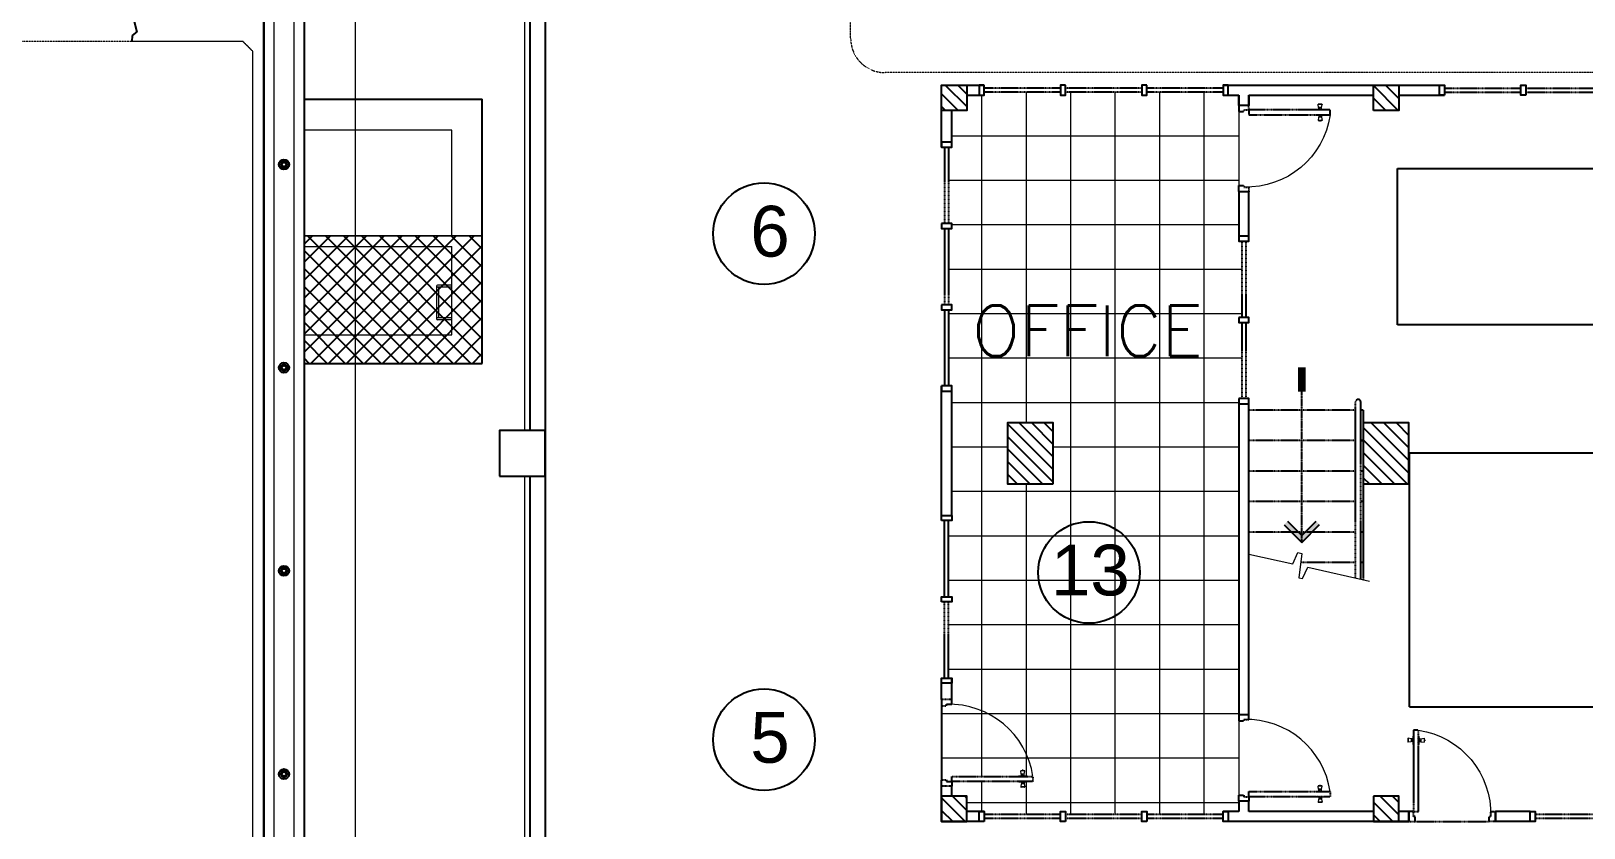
# Model space of a CAD drawing. Header units: inches. Extents: x 25480 to 951550, y -607927 to 1377809.
# Drawn here: x 483306 to 498587, y 362507 to 370351 of the extents above; entities that cross this region are included whole.
import ezdxf

# ---------------------------------------------------------------- set-up
doc = ezdxf.new("R2010")
doc.units = ezdxf.units.IN
doc.header["$MEASUREMENT"] = 0
for name, pattern in [('HIDDEN', [0.375, 0.25, -0.125]), ('HIDDENX2', [0.75, 0.5, -0.25]), ('PHANTOM', [2.5, 1.25, -0.25, 0.25, -0.25, 0.25, -0.25])]:
    doc.linetypes.add(name, pattern=pattern)
for name, color, linetype in [('2', 2, 'HIDDEN'), ('COLUMN', 4, 'Continuous'), ('HATCH', 2, 'HIDDEN'), ('M-HVAC-EQPM-NEW', 5, 'Continuous'), ('M-X-BKGD', 8, 'Continuous'), ('PIPE FLOOR PLAN', 251, 'Continuous'), ('WINDOWS', 2, 'Continuous')]:
    doc.layers.add(name, color=color, linetype=linetype)
doc.layers.add('DIM', color=251, linetype='Continuous', lineweight=0)
doc.styles.add('SIMPLEX', font='simplex.shx')
doc.styles.get("Standard").update_dxf_attribs({"font": 'arial.ttf'})
pattern_1 = [(360, (-513554, -265162.6), (1e-13, 437.5), []), (90, (-513554, -265162.6), (-437.5, 1e-13), [])]

# ---------------------------------------------------------------- blocks, each defined once
blk = doc.blocks.new('d2')
at = {"color": 8}
for p, q in [((607809, -250422), (607770, -250422)), ((607774, -250453), (607770, -250422)), ((607807, -250420), (607772, -250420)), ((607784, -250420), (607784, -250415)), ((607794, -250415), (607784, -250415)), ((607794, -250420), (607794, -250415)), ((607804, -250453), (607809, -250422)), ((607747, -250476), (607831, -250476)), ((607747, -250526), (607831, -250526)), ((607749, -250474), (607774, -250472)), ((607749, -250529), (607774, -250530)), ((607789, -250474), (607750, -250474)), ((607789, -250529), (607750, -250529)), ((607774, -250549), (607770, -250580)), ((607809, -250580), (607770, -250580)), ((607807, -250582), (607772, -250582)), ((607804, -250453), (607774, -250453)), ((607789, -250472), (607774, -250472)), ((607789, -250530), (607774, -250530)), ((607804, -250549), (607774, -250549)), ((607777, -250469), (607777, -250453)), ((607802, -250456), (607777, -250456)), ((607789, -250469), (607777, -250469)), ((607789, -250533), (607777, -250533)), ((607777, -250533), (607777, -250549)), ((607802, -250546), (607777, -250546)), ((607789, -250469), (607802, -250469)), ((607789, -250472), (607804, -250472)), ((607789, -250474), (607829, -250474)), ((607789, -250529), (607829, -250529)), ((607789, -250530), (607804, -250530)), ((607789, -250533), (607802, -250533)), ((607802, -250469), (607802, -250453)), ((607802, -250533), (607802, -250549)), ((607829, -250474), (607804, -250472)), ((607829, -250529), (607804, -250530)), ((607804, -250549), (607809, -250580))]:
    blk.add_line(p, q, dxfattribs=at)
for centre, radius, start, end in [((607772, -250422), 1.69, 90, 187.6961), ((607807, -250422), 1.69, 352.3039, 90), ((607750, -250476), 2.53, 93.9452, 180), ((607750, -250526), 2.53, 180, 266.0548), ((607772, -250580), 1.69, 172.3039, 270), ((607777, -250472), 2.53, 90, 180), ((607777, -250530), 2.53, 180, 270), ((607802, -250472), 2.53, 0, 90), ((607802, -250530), 2.53, 270, 0), ((607807, -250580), 1.69, 270, 7.6961), ((607829, -250476), 2.53, 0, 86.0548), ((607829, -250526), 2.53, 273.9452, 0)]:
    blk.add_arc(centre, radius, start, end, dxfattribs=at)
at = {"layer": '2', "color": 8}
for points in [[(606989, -249781), (607039, -249781), (607039, -249766), (607089, -249766), (607089, -249721), (606989, -249721)], [(606989, -250511), (607039, -250511), (607039, -250526), (607089, -250526), (607089, -250571), (606989, -250571)], [(607889, -250476), (607889, -250526), (607089, -250526), (607089, -250476)]]:
    blk.add_lwpolyline(points, close=True, dxfattribs=at)
at = {"layer": 'DIM', "color": 8, "linetype": 'Continuous', "lineweight": 0, "ltscale": 10}
blk.add_arc((607064, -250600), 834, 8.5391, 91.7172, dxfattribs=at)
blk = doc.blocks.new('123')
h = blk.add_hatch()
h.set_pattern_fill('ANSI31', color=256, scale=700, style=0)
h.paths.add_polyline_path([(-765821, -1058026), (-766071, -1058026), (-766071, -1058276), (-765821, -1058276)])
h = blk.add_hatch()
h.set_pattern_fill('ANSI31', color=256, scale=700, style=0)
h.paths.add_polyline_path([(-758821, -1058026), (-759071, -1058026), (-759071, -1058276), (-758821, -1058276)])
h = blk.add_hatch()
h.set_pattern_fill('ANSI31', color=256, scale=700, style=0)
h.paths.add_polyline_path([(-762146, -1058676), (-762746, -1058676), (-762746, -1059126), (-762146, -1059126)])
blk.add_hatch(color=8).paths.add_polyline_path([(-763149, -1061745), (-763115, -1061712), (-763256, -1061571), (-763115, -1061430), (-763149, -1061396), (-763323, -1061571)])
blk.add_hatch(color=8).paths.add_polyline_path([(-763149, -1061745), (-763115, -1061712), (-763256, -1061571), (-763115, -1061430), (-763149, -1061396), (-763323, -1061571)])
h = blk.add_hatch()
h.set_pattern_fill('ANSI31', color=256, scale=700, style=0)
h.paths.add_polyline_path([(-765821, -1062276), (-766071, -1062276), (-766071, -1062526), (-765821, -1062526)])
h = blk.add_hatch()
h.set_pattern_fill('ANSI31', color=256, scale=700, style=0)
h.paths.add_polyline_path([(-762146, -1062176), (-762746, -1062176), (-762746, -1062626), (-762146, -1062626)])
h = blk.add_hatch()
h.set_pattern_fill('ANSI31', color=256, scale=700, style=0)
h.paths.add_polyline_path([(-758821, -1062276), (-759071, -1062276), (-759071, -1062526), (-758821, -1062526)])
at = {"layer": 'DIM', "linetype": 'Continuous', "lineweight": 0, "ltscale": 10}
h = blk.add_hatch(dxfattribs=at)
h.set_pattern_fill('ANSI37', color=8, scale=3500, angle=-45, style=0)
h.set_pattern_definition(pattern_1)
h.paths.add_polyline_path([(-760358, -1060981), (-760358, -1060951), (-760308, -1060951), (-759871, -1060951), (-759811, -1060951), (-759081, -1060951), (-759021, -1060951), (-758921, -1060951), (-758921, -1060797), (-758891, -1060797), (-758891, -1060047), (-758921, -1060047), (-758921, -1059997), (-758891, -1059997), (-758891, -1059247), (-758921, -1059247), (-758921, -1059197), (-758891, -1059197), (-758891, -1058447), (-758921, -1058447), (-758921, -1058397), (-758921, -1058276), (-759071, -1058276), (-759071, -1058126), (-759433, -1058126), (-759433, -1058096), (-760183, -1058096), (-760183, -1058126), (-760233, -1058126), (-760233, -1058096), (-760983, -1058096), (-760983, -1058126), (-761033, -1058126), (-761033, -1058096), (-761783, -1058096), (-761783, -1058126), (-761833, -1058126), (-763058, -1058126), (-763108, -1058126), (-763108, -1058096), (-763858, -1058096), (-763858, -1058126), (-763908, -1058126), (-763908, -1058096), (-764658, -1058096), (-764658, -1058126), (-764708, -1058126), (-764871, -1058126), (-764916, -1058126, -0.362704), (-765626, -1058926), (-765676, -1058926), (-765676, -1058869, -0.394295), (-765678, -1058866), (-765680, -1058842, -0.414214), (-765683, -1058839), (-765699, -1058839), (-765699, -1058842), (-765730, -1058846), (-765730, -1058810, -1.069611), (-765730, -1058807), (-765696, -1058812), (-765696, -1058814), (-765683, -1058814, -0.414214), (-765680, -1058811), (-765678, -1058787, -0.394298), (-765676, -1058784), (-765676, -1058126), (-765721, -1058126), (-765821, -1058126), (-765821, -1058276), (-765971, -1058276), (-765971, -1058447), (-766001, -1058447), (-766001, -1059197), (-765971, -1059197), (-765971, -1059247), (-766001, -1059247), (-766001, -1059997), (-765971, -1059997), (-765971, -1060047), (-766001, -1060047), (-766001, -1060797), (-765971, -1060797), (-765971, -1060847), (-765971, -1060951), (-765871, -1060951), (-765811, -1060951), (-765081, -1060951), (-765021, -1060951), (-761908, -1060951), (-761908, -1060981), (-761158, -1060981), (-761158, -1060951), (-761108, -1060951), (-761108, -1060981)])
h.paths.add_polyline_path([(-762146, -1059126), (-762746, -1059126), (-762746, -1058676), (-762146, -1058676)], flags=16)
h.paths.add_polyline_path([(-764916, -1058126), (-764916, -1058076), (-764921, -1058076), (-764931, -1058076), (-764931, -1058026), (-765661, -1058026), (-765661, -1058076), (-765676, -1058076), (-765676, -1058126), (-765626, -1058126), (-765626, -1058784, -0.394298), (-765623, -1058787), (-765622, -1058811, -0.414214), (-765619, -1058814), (-765606, -1058814), (-765606, -1058839), (-765619, -1058839, -0.414214), (-765622, -1058842), (-765623, -1058866, -0.394295), (-765626, -1058869), (-765626, -1058926, 0.362704)])
h.paths.add_polyline_path([(-765570, -1058809), (-765570, -1058809, 0.000173)], flags=16)
h.paths.add_polyline_path([(-765572, -1058807), (-765603, -1058811), (-765603, -1058842), (-765572, -1058846), (-765572, -1058846, -1), (-765572, -1058843)], flags=16)
h = blk.add_hatch(dxfattribs=at)
h.set_pattern_fill('ANSI37', color=8, scale=3500, angle=-45, style=0)
h.set_pattern_definition(pattern_1)
h.paths.add_polyline_path([(-760358, -1060981), (-760358, -1060951), (-760308, -1060951), (-759871, -1060951), (-759811, -1060951), (-759081, -1060951), (-759021, -1060951), (-758921, -1060951), (-758921, -1060797), (-758891, -1060797), (-758891, -1060047), (-758921, -1060047), (-758921, -1059997), (-758891, -1059997), (-758891, -1059247), (-758921, -1059247), (-758921, -1059197), (-758891, -1059197), (-758891, -1058447), (-758921, -1058447), (-758921, -1058397), (-758921, -1058276), (-759071, -1058276), (-759071, -1058126), (-759433, -1058126), (-759433, -1058096), (-760183, -1058096), (-760183, -1058126), (-760233, -1058126), (-760233, -1058096), (-760983, -1058096), (-760983, -1058126), (-761033, -1058126), (-761033, -1058096), (-761783, -1058096), (-761783, -1058126), (-761833, -1058126), (-763058, -1058126), (-763108, -1058126), (-763108, -1058096), (-763858, -1058096), (-763858, -1058126), (-763908, -1058126), (-763908, -1058096), (-764658, -1058096), (-764658, -1058126), (-764708, -1058126), (-764871, -1058126), (-764916, -1058126, -0.362704), (-765626, -1058926), (-765676, -1058926), (-765676, -1058869, -0.394295), (-765678, -1058866), (-765680, -1058842, -0.414214), (-765683, -1058839), (-765699, -1058839), (-765699, -1058842), (-765730, -1058846), (-765730, -1058810, -1.069611), (-765730, -1058807), (-765696, -1058812), (-765696, -1058814), (-765683, -1058814, -0.414214), (-765680, -1058811), (-765678, -1058787, -0.394298), (-765676, -1058784), (-765676, -1058126), (-765721, -1058126), (-765821, -1058126), (-765821, -1058276), (-765971, -1058276), (-765971, -1058447), (-766001, -1058447), (-766001, -1059197), (-765971, -1059197), (-765971, -1059247), (-766001, -1059247), (-766001, -1059997), (-765971, -1059997), (-765971, -1060047), (-766001, -1060047), (-766001, -1060797), (-765971, -1060797), (-765971, -1060847), (-765971, -1060951), (-765871, -1060951), (-765811, -1060951), (-765081, -1060951), (-765021, -1060951), (-761908, -1060951), (-761908, -1060981), (-761158, -1060981), (-761158, -1060951), (-761108, -1060951), (-761108, -1060981)])
h.paths.add_polyline_path([(-762146, -1059126), (-762746, -1059126), (-762746, -1058676), (-762146, -1058676)], flags=16)
h.paths.add_polyline_path([(-764916, -1058126), (-764916, -1058076), (-764921, -1058076), (-764931, -1058076), (-764931, -1058026), (-765661, -1058026), (-765661, -1058076), (-765676, -1058076), (-765676, -1058126), (-765626, -1058126), (-765626, -1058784, -0.394298), (-765623, -1058787), (-765622, -1058811, -0.414214), (-765619, -1058814), (-765606, -1058814), (-765606, -1058839), (-765619, -1058839, -0.414214), (-765622, -1058842), (-765623, -1058866, -0.394295), (-765626, -1058869), (-765626, -1058926, 0.362704)])
h.paths.add_polyline_path([(-765570, -1058809), (-765570, -1058809, 0.000173)], flags=16)
h.paths.add_polyline_path([(-765572, -1058807), (-765603, -1058811), (-765603, -1058842), (-765572, -1058846), (-765572, -1058846, -1), (-765572, -1058843)], flags=16)
for p, q in [((-758333, -1050061), (-758391, -1050060)), ((-758298, -1050109), (-758333, -1050061)), ((-758196, -1050082), (-758298, -1050109))]:
    blk.add_line(p, q)
at = {"color": 8, "linetype": 'Continuous', "ltscale": 300}
blk.add_line((-750110, -1051356), (-773145, -1051356), dxfattribs=at)
blk.add_line((-750110, -1051356), (-773145, -1051356), dxfattribs=at)
at = {"color": 8}
for p, q in [((-763149, -1061397), (-763323, -1061571)), ((-763149, -1061397), (-763323, -1061571)), ((-763115, -1061430), (-763256, -1061571)), ((-763115, -1061430), (-763256, -1061571)), ((-763323, -1061571), (-763148, -1061745)), ((-763323, -1061571), (-763148, -1061745)), ((-763256, -1061571), (-763115, -1061712)), ((-763256, -1061571), (-763115, -1061712))]:
    blk.add_line(p, q, dxfattribs=at)
at = {"color": 8, "linetype": 'PHANTOM', "ltscale": 10}
blk.add_line((-763323, -1061571), (-761610, -1061571), dxfattribs=at)
blk.add_line((-763323, -1061571), (-761610, -1061571), dxfattribs=at)
at = {"color": 8, "const_width": 74.1}
blk.add_lwpolyline([(-761601, -1061571), (-761840, -1061571)], dxfattribs=at)
blk.add_lwpolyline([(-761601, -1061571), (-761840, -1061571)], dxfattribs=at)
at = {"layer": '2', "color": 8}
for p, q in [((-764931, -1058026), (-765661, -1058026)), ((-764931, -1058026), (-765661, -1058026)), ((-763221, -1062101), (-763221, -1061051)), ((-763221, -1062101), (-763221, -1061051)), ((-762921, -1062101), (-762921, -1061051)), ((-762921, -1062101), (-762921, -1061051)), ((-762621, -1062101), (-762621, -1061051)), ((-762621, -1062101), (-762621, -1061051)), ((-762321, -1062101), (-762321, -1061051)), ((-762321, -1062101), (-762321, -1061051)), ((-762021, -1062101), (-762021, -1061051)), ((-762021, -1062101), (-762021, -1061051)), ((-763521, -1062101), (-763521, -1061562)), ((-763521, -1062101), (-763521, -1061562)), ((-763673, -1062101), (-761941, -1062101)), ((-763673, -1062101), (-761941, -1062101)), ((-762746, -1062176), (-763689, -1062176)), ((-762746, -1062176), (-763689, -1062176)), ((-763684, -1062151), (-761941, -1062151)), ((-763684, -1062151), (-761941, -1062151)), ((-763521, -1062176), (-763521, -1062151)), ((-763521, -1062176), (-763521, -1062151)), ((-763221, -1062176), (-763221, -1062151)), ((-763221, -1062176), (-763221, -1062151)), ((-762921, -1062176), (-762921, -1062151)), ((-762921, -1062176), (-762921, -1062151)), ((-762621, -1062176), (-762621, -1062151)), ((-762621, -1062176), (-762621, -1062151)), ((-762321, -1062176), (-762321, -1062151)), ((-762321, -1062151), (-762321, -1062176)), ((-762321, -1062176), (-762321, -1062151)), ((-762321, -1062151), (-762321, -1062176)), ((-762021, -1062176), (-762146, -1062176)), ((-762021, -1062176), (-762146, -1062176)), ((-762021, -1062176), (-762021, -1062151)), ((-762021, -1062176), (-762021, -1062151)), ((-766071, -1062686), (-766071, -1063416)), ((-766071, -1062686), (-766071, -1063416))]:
    blk.add_line(p, q, dxfattribs=at)
for points in [[(-764658, -1058056), (-763908, -1058056)], [(-764658, -1058056), (-763908, -1058056)], [(-764658, -1058096), (-763908, -1058096)], [(-764658, -1058096), (-763908, -1058096)], [(-763858, -1058056), (-763108, -1058056)], [(-763858, -1058056), (-763108, -1058056)], [(-763858, -1058096), (-763108, -1058096)], [(-763858, -1058096), (-763108, -1058096)], [(-761033, -1058056), (-761783, -1058056)], [(-761033, -1058056), (-761783, -1058056)], [(-761033, -1058096), (-761783, -1058096)], [(-761033, -1058096), (-761783, -1058096)], [(-760233, -1058056), (-760983, -1058056)], [(-760233, -1058056), (-760983, -1058056)], [(-760233, -1058096), (-760983, -1058096)], [(-760233, -1058096), (-760983, -1058096)], [(-759433, -1058056), (-760183, -1058056)], [(-759433, -1058056), (-760183, -1058056)], [(-759433, -1058096), (-760183, -1058096)], [(-759433, -1058096), (-760183, -1058096)], [(-766041, -1059197), (-766041, -1058447)], [(-766041, -1059197), (-766041, -1058447)], [(-766001, -1059197), (-766001, -1058447)], [(-766001, -1059197), (-766001, -1058447)], [(-758891, -1059197), (-758891, -1058447)], [(-758891, -1059197), (-758891, -1058447)], [(-758851, -1059197), (-758851, -1058447)], [(-758851, -1059197), (-758851, -1058447)], [(-766041, -1059997), (-766041, -1059247)], [(-766041, -1059997), (-766041, -1059247)], [(-766001, -1059997), (-766001, -1059247)], [(-766001, -1059997), (-766001, -1059247)], [(-758891, -1059997), (-758891, -1059247)], [(-758891, -1059997), (-758891, -1059247)], [(-758851, -1059997), (-758851, -1059247)], [(-758851, -1059997), (-758851, -1059247)], [(-766041, -1060797), (-766041, -1060047)], [(-766041, -1060797), (-766041, -1060047)], [(-766001, -1060797), (-766001, -1060047)], [(-766001, -1060797), (-766001, -1060047)], [(-758891, -1060797), (-758891, -1060047)], [(-758891, -1060797), (-758891, -1060047)], [(-758851, -1060797), (-758851, -1060047)], [(-758851, -1060797), (-758851, -1060047)], [(-761158, -1060981), (-761908, -1060981)], [(-761158, -1060981), (-761908, -1060981)], [(-761158, -1061021), (-761908, -1061021)], [(-761158, -1061021), (-761908, -1061021)], [(-760358, -1060981), (-761108, -1060981)], [(-760358, -1060981), (-761108, -1060981)], [(-760358, -1061021), (-761108, -1061021)], [(-760358, -1061021), (-761108, -1061021)], [(-758891, -1062976), (-758891, -1063726)], [(-758891, -1062976), (-758891, -1063726)], [(-758851, -1062976), (-758851, -1063726)], [(-758851, -1062976), (-758851, -1063726)], [(-758891, -1063776), (-758891, -1064526)], [(-758891, -1063776), (-758891, -1064526)], [(-758851, -1063776), (-758851, -1064526)], [(-758851, -1063776), (-758851, -1064526)], [(-766041, -1064619), (-766041, -1063869)], [(-766041, -1064619), (-766041, -1063869)], [(-766001, -1064619), (-766001, -1063869)], [(-766001, -1064619), (-766001, -1063869)]]:
    blk.add_lwpolyline(points, dxfattribs=at)
blk.add_arc((-761941, -1062126), 25, 270, 90, dxfattribs=at)
blk.add_arc((-761941, -1062126), 25, 270, 90, dxfattribs=at)
at = {"layer": 'COLUMN', "color": 8, "linetype": 'ByBlock'}
for p, q in [((-765821, -1058126), (-765721, -1058126)), ((-765821, -1058126), (-765721, -1058126)), ((-764871, -1058126), (-764658, -1058126)), ((-764871, -1058126), (-764658, -1058126)), ((-763058, -1058126), (-761783, -1058126)), ((-763058, -1058126), (-761783, -1058126)), ((-759433, -1058026), (-758821, -1058026)), ((-759433, -1058026), (-758821, -1058026)), ((-759433, -1058126), (-759071, -1058126)), ((-759433, -1058126), (-759071, -1058126)), ((-758821, -1058026), (-758821, -1058447)), ((-758821, -1058026), (-758821, -1058447)), ((-765971, -1058447), (-765971, -1058276)), ((-765971, -1058447), (-765971, -1058276)), ((-758921, -1058276), (-758921, -1058447)), ((-758921, -1058276), (-758921, -1058447)), ((-765971, -1060951), (-765971, -1060797)), ((-765971, -1060951), (-765971, -1060797)), ((-758921, -1060797), (-758921, -1060951)), ((-758921, -1060797), (-758921, -1060951)), ((-758821, -1060797), (-758821, -1062976)), ((-758821, -1060797), (-758821, -1062976)), ((-765871, -1060951), (-765971, -1060951)), ((-765871, -1060951), (-765971, -1060951)), ((-765971, -1061051), (-765871, -1061051)), ((-765971, -1062276), (-765971, -1061051)), ((-765971, -1061051), (-765871, -1061051)), ((-765971, -1062276), (-765971, -1061051)), ((-765871, -1061051), (-765871, -1060951)), ((-765871, -1061051), (-765871, -1060951)), ((-765022, -1061051), (-761908, -1061051)), ((-765022, -1061051), (-761908, -1061051)), ((-761908, -1060951), (-765021, -1060951)), ((-761908, -1060951), (-765021, -1060951)), ((-759871, -1060951), (-760358, -1060951)), ((-759871, -1060951), (-760358, -1060951)), ((-760358, -1061051), (-759871, -1061051)), ((-760358, -1061051), (-759871, -1061051)), ((-759871, -1061051), (-759871, -1060951)), ((-759871, -1061051), (-759871, -1060951)), ((-758921, -1060951), (-759021, -1060951)), ((-759021, -1060951), (-758921, -1060951)), ((-758921, -1060951), (-759021, -1060951)), ((-759021, -1060951), (-758921, -1060951)), ((-759021, -1061051), (-758921, -1061051)), ((-758921, -1061051), (-759021, -1061051)), ((-759021, -1061051), (-758921, -1061051)), ((-758921, -1061051), (-759021, -1061051)), ((-758921, -1061051), (-758921, -1062276)), ((-758921, -1061051), (-758921, -1062276)), ((-766071, -1062526), (-766071, -1062626)), ((-766071, -1062526), (-766071, -1062626)), ((-765971, -1062626), (-765971, -1062526)), ((-765971, -1062626), (-765971, -1062526)), ((-765971, -1062626), (-765971, -1062526)), ((-765971, -1062626), (-765971, -1062526)), ((-758921, -1062526), (-758921, -1062976)), ((-758921, -1062526), (-758921, -1062976)), ((-766071, -1062626), (-765971, -1062626)), ((-766071, -1062626), (-765971, -1062626)), ((-766071, -1063476), (-765971, -1063476)), ((-766071, -1063476), (-765971, -1063476)), ((-765971, -1063819), (-765971, -1063476)), ((-765971, -1063819), (-765971, -1063476))]:
    blk.add_line(p, q, dxfattribs=at)
for points in [[(-766071, -1058447), (-766071, -1058026), (-765721, -1058026)], [(-766071, -1058447), (-766071, -1058026), (-765721, -1058026)], [(-764871, -1058026), (-764658, -1058026)], [(-764871, -1058026), (-764658, -1058026)], [(-763058, -1058026), (-761783, -1058026)], [(-763058, -1058026), (-761783, -1058026)], [(-766071, -1062626), (-766071, -1060797)], [(-766071, -1062626), (-766071, -1060797)], [(-766071, -1063819), (-766071, -1063476)], [(-766071, -1063819), (-766071, -1063476)]]:
    blk.add_lwpolyline(points, dxfattribs=at)
for points in [[(-765821, -1058026), (-766071, -1058026), (-766071, -1058276), (-765821, -1058276)], [(-765821, -1058026), (-766071, -1058026), (-766071, -1058276), (-765821, -1058276)], [(-759071, -1058026), (-758821, -1058026), (-758821, -1058276), (-759071, -1058276)], [(-759071, -1058026), (-758821, -1058026), (-758821, -1058276), (-759071, -1058276)], [(-762746, -1059126), (-762146, -1059126), (-762146, -1058676), (-762746, -1058676)], [(-762746, -1059126), (-762146, -1059126), (-762146, -1058676), (-762746, -1058676)], [(-765821, -1062276), (-766071, -1062276), (-766071, -1062526), (-765821, -1062526)], [(-765821, -1062276), (-766071, -1062276), (-766071, -1062526), (-765821, -1062526)], [(-762746, -1062626), (-762146, -1062626), (-762146, -1062176), (-762746, -1062176)], [(-762746, -1062626), (-762146, -1062626), (-762146, -1062176), (-762746, -1062176)], [(-762746, -1062626), (-762146, -1062626), (-762146, -1062176), (-762746, -1062176)], [(-762746, -1062626), (-762146, -1062626), (-762146, -1062176), (-762746, -1062176)], [(-759071, -1062276), (-758821, -1062276), (-758821, -1062526), (-759071, -1062526)], [(-759071, -1062276), (-758821, -1062276), (-758821, -1062526), (-759071, -1062526)]]:
    blk.add_lwpolyline(points, close=True, dxfattribs=at)
at = {"layer": 'DIM', "color": 8, "linetype": 'Continuous', "lineweight": 0, "ltscale": 10}
for p, q in [((-749998, -1051456), (-773245, -1051456)), ((-773445, -1051656), (-749773, -1051656)), ((-765081, -1060951), (-765811, -1060951)), ((-765081, -1060951), (-765811, -1060951)), ((-763438, -1061051), (-763534, -1061483)), ((-763438, -1061051), (-763534, -1061483)), ((-759081, -1060951), (-759811, -1060951)), ((-759081, -1060951), (-759811, -1060951)), ((-763534, -1061483), (-763422, -1061531)), ((-763534, -1061483), (-763422, -1061531)), ((-763422, -1061531), (-763431, -1061573)), ((-763422, -1061531), (-763431, -1061573)), ((-763568, -1061632), (-763703, -1062237)), ((-763568, -1061632), (-763703, -1062237)), ((-763671, -1061543), (-763679, -1061579)), ((-763671, -1061543), (-763679, -1061579)), ((-763679, -1061579), (-763568, -1061632)), ((-763679, -1061579), (-763568, -1061632)), ((-763431, -1061573), (-763671, -1061543)), ((-763431, -1061573), (-763671, -1061543))]:
    blk.add_line(p, q, dxfattribs=at)
at = {"layer": 'DIM', "color": 8, "lineweight": 0}
for p, q in [((-761281, -1051756), (-761281, -1053206)), ((-761281, -1051756), (-761281, -1053206)), ((-760411, -1051756), (-760411, -1053206)), ((-760411, -1051756), (-760411, -1053206)), ((-760306, -1053506), (-760306, -1051756)), ((-760306, -1053506), (-760306, -1051756)), ((-761131, -1053206), (-761131, -1053066)), ((-761131, -1053206), (-761131, -1053066)), ((-760801, -1053056), (-761121, -1053056)), ((-760801, -1053056), (-761121, -1053056)), ((-761111, -1053206), (-761111, -1053066)), ((-761111, -1053206), (-761111, -1053066)), ((-760811, -1053076), (-761111, -1053076)), ((-760811, -1053076), (-761111, -1053076)), ((-760811, -1053206), (-760811, -1053066)), ((-760811, -1053206), (-760811, -1053066)), ((-760791, -1053206), (-760791, -1053066)), ((-760791, -1053206), (-760791, -1053066)), ((-761281, -1053206), (-760411, -1053206)), ((-761281, -1053206), (-760411, -1053206)), ((-765721, -1058076), (-765721, -1058026)), ((-765721, -1058076), (-765721, -1058026)), ((-764921, -1058076), (-764916, -1058076)), ((-764921, -1058076), (-764916, -1058076)), ((-759021, -1061051), (-759021, -1060951)), ((-759021, -1061051), (-759021, -1060951)), ((-758921, -1062926), (-758821, -1062926)), ((-758921, -1062926), (-758821, -1062926))]:
    blk.add_line(p, q, dxfattribs=at)
at = {"layer": 'DIM', "linetype": 'HIDDENX2', "lineweight": 0, "ltscale": 10}
for p, q in [((-759261, -1051756), (-759261, -1053206)), ((-759261, -1051756), (-759261, -1053206)), ((-749100, -1052256), (-774045, -1052256)), ((-749100, -1052256), (-774045, -1052256)), ((-760306, -1053206), (-759261, -1053206)), ((-760306, -1053206), (-759261, -1053206))]:
    blk.add_line(p, q, dxfattribs=at)
at = {"layer": 'DIM', "color": 8, "linetype": 'Continuous', "lineweight": 0, "ltscale": 10}
for points in [[(-773445, -1049982), (-773445, -1051656), (-749773, -1051656), (-749962, -1050029)], [(-750158, -1050072), (-749998, -1051456), (-773245, -1051456), (-773245, -1050030)]]:
    blk.add_lwpolyline(points, dxfattribs=at)
at = {"layer": 'DIM', "linetype": 'HIDDENX2', "lineweight": 0, "ltscale": 10}
blk.add_lwpolyline([(-773045, -1049991), (-773045, -1051150), (-772945, -1051250), (-758491, -1051250), (-758391, -1051150), (-758391, -1050060)], dxfattribs=at)
at = {"layer": 'DIM', "color": 8, "lineweight": 0}
blk.add_lwpolyline([(-765821, -1058026), (-766071, -1058026), (-766071, -1058276), (-765821, -1058276)], close=True, dxfattribs=at)
blk.add_lwpolyline([(-765821, -1058026), (-766071, -1058026), (-766071, -1058276), (-765821, -1058276)], close=True, dxfattribs=at)
for centre in [(-761121, -1053066), (-761121, -1053066), (-760801, -1053066), (-760801, -1053066)]:
    blk.add_arc(centre, 10, 0, 180, dxfattribs=at)
at = {"layer": 'HATCH', "color": 8, "ltscale": 3}
blk.add_line((-766071, -1060851), (-766067, -1060847), dxfattribs=at)
blk.add_line((-766071, -1060851), (-766067, -1060847), dxfattribs=at)
at = {"layer": 'PIPE FLOOR PLAN', "color": 8}
for p, q in [((-765653, -1051556), (-765628, -1051556)), ((-765553, -1051556), (-765578, -1051556)), ((-763653, -1051556), (-763628, -1051556)), ((-763553, -1051556), (-763578, -1051556)), ((-761653, -1051556), (-761628, -1051556)), ((-761553, -1051556), (-761578, -1051556)), ((-759653, -1051556), (-759628, -1051556)), ((-759553, -1051556), (-759578, -1051556)), ((-749661, -1051756), (-773545, -1051756)), ((-749661, -1051756), (-773545, -1051756)), ((-761561, -1051756), (-761561, -1053506)), ((-761561, -1051756), (-761561, -1053506)), ((-758961, -1051756), (-758961, -1053506)), ((-758961, -1051756), (-758961, -1053506)), ((-761561, -1053506), (-758961, -1053506)), ((-761561, -1053506), (-758961, -1053506)), ((-762671, -1053976), (-768221, -1053976)), ((-762671, -1053976), (-768221, -1053976)), ((-756671, -1053976), (-762221, -1053976)), ((-756671, -1053976), (-762221, -1053976)), ((-750671, -1054126), (-774221, -1054126)), ((-750671, -1054126), (-774221, -1054126))]:
    blk.add_line(p, q, dxfattribs=at)
for points in [[(-765641, -1051557), (-765643, -1051557), (-765643, -1051556), (-765641, -1051556)], [(-765641, -1051556), (-765643, -1051556), (-765643, -1051557), (-765641, -1051557)], [(-765640, -1051556), (-765640, -1051554), (-765641, -1051554), (-765641, -1051556)], [(-765640, -1051556), (-765640, -1051554), (-765641, -1051554), (-765641, -1051556)], [(-765640, -1051556), (-765640, -1051559), (-765641, -1051559), (-765641, -1051556)], [(-765641, -1051557), (-765638, -1051557), (-765638, -1051556), (-765641, -1051556)], [(-765640, -1051556), (-765640, -1051559), (-765641, -1051559), (-765641, -1051556)], [(-765641, -1051556), (-765638, -1051556), (-765638, -1051557), (-765641, -1051557)], [(-765603, -1051519), (-765606, -1051519), (-765606, -1051518), (-765603, -1051518)], [(-765603, -1051519), (-765606, -1051519), (-765606, -1051518), (-765603, -1051518)], [(-765603, -1051593), (-765606, -1051593), (-765606, -1051594), (-765603, -1051594)], [(-765603, -1051593), (-765606, -1051593), (-765606, -1051594), (-765603, -1051594)], [(-765603, -1051519), (-765603, -1051516), (-765603, -1051516), (-765603, -1051519)], [(-765603, -1051519), (-765603, -1051516), (-765603, -1051516), (-765603, -1051519)], [(-765603, -1051519), (-765600, -1051519), (-765600, -1051518), (-765603, -1051518)], [(-765603, -1051519), (-765600, -1051519), (-765600, -1051518), (-765603, -1051518)], [(-765603, -1051519), (-765603, -1051521), (-765603, -1051521), (-765603, -1051519)], [(-765603, -1051519), (-765603, -1051521), (-765603, -1051521), (-765603, -1051519)], [(-765603, -1051594), (-765603, -1051591), (-765603, -1051591), (-765603, -1051594)], [(-765603, -1051594), (-765603, -1051591), (-765603, -1051591), (-765603, -1051594)], [(-765603, -1051593), (-765600, -1051593), (-765600, -1051594), (-765603, -1051594)], [(-765603, -1051593), (-765600, -1051593), (-765600, -1051594), (-765603, -1051594)], [(-765603, -1051594), (-765603, -1051596), (-765603, -1051596), (-765603, -1051594)], [(-765603, -1051594), (-765603, -1051596), (-765603, -1051596), (-765603, -1051594)], [(-765566, -1051556), (-765568, -1051556), (-765568, -1051557), (-765566, -1051557)], [(-765566, -1051557), (-765568, -1051557), (-765568, -1051556), (-765566, -1051556)], [(-765566, -1051556), (-765566, -1051554), (-765565, -1051554), (-765565, -1051556)], [(-765566, -1051556), (-765566, -1051554), (-765565, -1051554), (-765565, -1051556)], [(-765566, -1051556), (-765566, -1051559), (-765565, -1051559), (-765565, -1051556)], [(-765566, -1051556), (-765563, -1051556), (-765563, -1051557), (-765566, -1051557)], [(-765566, -1051556), (-765566, -1051559), (-765565, -1051559), (-765565, -1051556)], [(-765566, -1051557), (-765563, -1051557), (-765563, -1051556), (-765566, -1051556)], [(-763641, -1051557), (-763643, -1051557), (-763643, -1051556), (-763641, -1051556)], [(-763641, -1051556), (-763643, -1051556), (-763643, -1051557), (-763641, -1051557)], [(-763640, -1051556), (-763640, -1051554), (-763641, -1051554), (-763641, -1051556)], [(-763640, -1051556), (-763640, -1051554), (-763641, -1051554), (-763641, -1051556)], [(-763640, -1051556), (-763640, -1051559), (-763641, -1051559), (-763641, -1051556)], [(-763641, -1051557), (-763638, -1051557), (-763638, -1051556), (-763641, -1051556)], [(-763640, -1051556), (-763640, -1051559), (-763641, -1051559), (-763641, -1051556)], [(-763641, -1051556), (-763638, -1051556), (-763638, -1051557), (-763641, -1051557)], [(-763603, -1051519), (-763606, -1051519), (-763606, -1051518), (-763603, -1051518)], [(-763603, -1051519), (-763606, -1051519), (-763606, -1051518), (-763603, -1051518)], [(-763603, -1051593), (-763606, -1051593), (-763606, -1051594), (-763603, -1051594)], [(-763603, -1051593), (-763606, -1051593), (-763606, -1051594), (-763603, -1051594)], [(-763603, -1051519), (-763603, -1051516), (-763603, -1051516), (-763603, -1051519)], [(-763603, -1051519), (-763603, -1051516), (-763603, -1051516), (-763603, -1051519)], [(-763603, -1051519), (-763600, -1051519), (-763600, -1051518), (-763603, -1051518)], [(-763603, -1051519), (-763600, -1051519), (-763600, -1051518), (-763603, -1051518)], [(-763603, -1051519), (-763603, -1051521), (-763603, -1051521), (-763603, -1051519)], [(-763603, -1051519), (-763603, -1051521), (-763603, -1051521), (-763603, -1051519)], [(-763603, -1051594), (-763603, -1051591), (-763603, -1051591), (-763603, -1051594)], [(-763603, -1051594), (-763603, -1051591), (-763603, -1051591), (-763603, -1051594)], [(-763603, -1051593), (-763600, -1051593), (-763600, -1051594), (-763603, -1051594)], [(-763603, -1051593), (-763600, -1051593), (-763600, -1051594), (-763603, -1051594)], [(-763603, -1051594), (-763603, -1051596), (-763603, -1051596), (-763603, -1051594)], [(-763603, -1051594), (-763603, -1051596), (-763603, -1051596), (-763603, -1051594)], [(-763566, -1051556), (-763568, -1051556), (-763568, -1051557), (-763566, -1051557)], [(-763566, -1051557), (-763568, -1051557), (-763568, -1051556), (-763566, -1051556)], [(-763566, -1051556), (-763566, -1051554), (-763565, -1051554), (-763565, -1051556)], [(-763566, -1051556), (-763566, -1051554), (-763565, -1051554), (-763565, -1051556)], [(-763566, -1051556), (-763566, -1051559), (-763565, -1051559), (-763565, -1051556)], [(-763566, -1051556), (-763563, -1051556), (-763563, -1051557), (-763566, -1051557)], [(-763566, -1051556), (-763566, -1051559), (-763565, -1051559), (-763565, -1051556)], [(-763566, -1051557), (-763563, -1051557), (-763563, -1051556), (-763566, -1051556)], [(-761641, -1051557), (-761643, -1051557), (-761643, -1051556), (-761641, -1051556)], [(-761641, -1051556), (-761643, -1051556), (-761643, -1051557), (-761641, -1051557)], [(-761640, -1051556), (-761640, -1051554), (-761641, -1051554), (-761641, -1051556)], [(-761640, -1051556), (-761640, -1051554), (-761641, -1051554), (-761641, -1051556)], [(-761640, -1051556), (-761640, -1051559), (-761641, -1051559), (-761641, -1051556)], [(-761641, -1051557), (-761638, -1051557), (-761638, -1051556), (-761641, -1051556)], [(-761640, -1051556), (-761640, -1051559), (-761641, -1051559), (-761641, -1051556)], [(-761641, -1051556), (-761638, -1051556), (-761638, -1051557), (-761641, -1051557)], [(-761603, -1051519), (-761606, -1051519), (-761606, -1051518), (-761603, -1051518)], [(-761603, -1051519), (-761606, -1051519), (-761606, -1051518), (-761603, -1051518)], [(-761603, -1051593), (-761606, -1051593), (-761606, -1051594), (-761603, -1051594)], [(-761603, -1051593), (-761606, -1051593), (-761606, -1051594), (-761603, -1051594)], [(-761603, -1051519), (-761603, -1051516), (-761603, -1051516), (-761603, -1051519)], [(-761603, -1051519), (-761603, -1051516), (-761603, -1051516), (-761603, -1051519)], [(-761603, -1051519), (-761600, -1051519), (-761600, -1051518), (-761603, -1051518)], [(-761603, -1051519), (-761600, -1051519), (-761600, -1051518), (-761603, -1051518)], [(-761603, -1051519), (-761603, -1051521), (-761603, -1051521), (-761603, -1051519)], [(-761603, -1051519), (-761603, -1051521), (-761603, -1051521), (-761603, -1051519)], [(-761603, -1051594), (-761603, -1051591), (-761603, -1051591), (-761603, -1051594)], [(-761603, -1051594), (-761603, -1051591), (-761603, -1051591), (-761603, -1051594)], [(-761603, -1051593), (-761600, -1051593), (-761600, -1051594), (-761603, -1051594)], [(-761603, -1051593), (-761600, -1051593), (-761600, -1051594), (-761603, -1051594)], [(-761603, -1051594), (-761603, -1051596), (-761603, -1051596), (-761603, -1051594)], [(-761603, -1051594), (-761603, -1051596), (-761603, -1051596), (-761603, -1051594)], [(-761566, -1051556), (-761568, -1051556), (-761568, -1051557), (-761566, -1051557)], [(-761566, -1051557), (-761568, -1051557), (-761568, -1051556), (-761566, -1051556)], [(-761566, -1051556), (-761566, -1051554), (-761565, -1051554), (-761565, -1051556)], [(-761566, -1051556), (-761566, -1051554), (-761565, -1051554), (-761565, -1051556)], [(-761566, -1051556), (-761566, -1051559), (-761565, -1051559), (-761565, -1051556)], [(-761566, -1051556), (-761563, -1051556), (-761563, -1051557), (-761566, -1051557)], [(-761566, -1051556), (-761566, -1051559), (-761565, -1051559), (-761565, -1051556)], [(-761566, -1051557), (-761563, -1051557), (-761563, -1051556), (-761566, -1051556)], [(-759641, -1051557), (-759643, -1051557), (-759643, -1051556), (-759641, -1051556)], [(-759641, -1051556), (-759643, -1051556), (-759643, -1051557), (-759641, -1051557)], [(-759640, -1051556), (-759640, -1051554), (-759641, -1051554), (-759641, -1051556)], [(-759640, -1051556), (-759640, -1051554), (-759641, -1051554), (-759641, -1051556)], [(-759640, -1051556), (-759640, -1051559), (-759641, -1051559), (-759641, -1051556)], [(-759641, -1051557), (-759638, -1051557), (-759638, -1051556), (-759641, -1051556)], [(-759640, -1051556), (-759640, -1051559), (-759641, -1051559), (-759641, -1051556)], [(-759641, -1051556), (-759638, -1051556), (-759638, -1051557), (-759641, -1051557)], [(-759603, -1051519), (-759606, -1051519), (-759606, -1051518), (-759603, -1051518)], [(-759603, -1051519), (-759606, -1051519), (-759606, -1051518), (-759603, -1051518)], [(-759603, -1051593), (-759606, -1051593), (-759606, -1051594), (-759603, -1051594)], [(-759603, -1051593), (-759606, -1051593), (-759606, -1051594), (-759603, -1051594)], [(-759603, -1051519), (-759603, -1051516), (-759603, -1051516), (-759603, -1051519)], [(-759603, -1051519), (-759603, -1051516), (-759603, -1051516), (-759603, -1051519)], [(-759603, -1051519), (-759600, -1051519), (-759600, -1051518), (-759603, -1051518)], [(-759603, -1051519), (-759600, -1051519), (-759600, -1051518), (-759603, -1051518)], [(-759603, -1051519), (-759603, -1051521), (-759603, -1051521), (-759603, -1051519)], [(-759603, -1051519), (-759603, -1051521), (-759603, -1051521), (-759603, -1051519)], [(-759603, -1051594), (-759603, -1051591), (-759603, -1051591), (-759603, -1051594)], [(-759603, -1051594), (-759603, -1051591), (-759603, -1051591), (-759603, -1051594)], [(-759603, -1051593), (-759600, -1051593), (-759600, -1051594), (-759603, -1051594)], [(-759603, -1051593), (-759600, -1051593), (-759600, -1051594), (-759603, -1051594)], [(-759603, -1051594), (-759603, -1051596), (-759603, -1051596), (-759603, -1051594)], [(-759603, -1051594), (-759603, -1051596), (-759603, -1051596), (-759603, -1051594)], [(-759566, -1051556), (-759568, -1051556), (-759568, -1051557), (-759566, -1051557)], [(-759566, -1051557), (-759568, -1051557), (-759568, -1051556), (-759566, -1051556)], [(-759566, -1051556), (-759566, -1051554), (-759565, -1051554), (-759565, -1051556)], [(-759566, -1051556), (-759566, -1051554), (-759565, -1051554), (-759565, -1051556)], [(-759566, -1051556), (-759566, -1051559), (-759565, -1051559), (-759565, -1051556)], [(-759566, -1051556), (-759563, -1051556), (-759563, -1051557), (-759566, -1051557)], [(-759566, -1051556), (-759566, -1051559), (-759565, -1051559), (-759565, -1051556)], [(-759566, -1051557), (-759563, -1051557), (-759563, -1051556), (-759566, -1051556)], [(-762671, -1053676), (-762671, -1054126), (-762221, -1054126), (-762221, -1053676)], [(-762671, -1053676), (-762671, -1054126), (-762221, -1054126), (-762221, -1053676)]]:
    blk.add_lwpolyline(points, close=True, dxfattribs=at)
for centre, radius in [((-765603, -1051556), 50), ((-765603, -1051556), 50), ((-765641, -1051556), 3.53), ((-765641, -1051556), 3.53), ((-765603, -1051556), 31), ((-765603, -1051556), 31), ((-765603, -1051556), 25), ((-765603, -1051556), 25), ((-765603, -1051556), 20), ((-765603, -1051556), 20), ((-765603, -1051519), 3.53), ((-765603, -1051519), 3.53), ((-765603, -1051594), 3.53), ((-765603, -1051594), 3.53), ((-765566, -1051556), 3.53), ((-765566, -1051556), 3.53), ((-763603, -1051556), 50), ((-763603, -1051556), 50), ((-763641, -1051556), 3.53), ((-763641, -1051556), 3.53), ((-763603, -1051556), 31), ((-763603, -1051556), 31), ((-763603, -1051556), 25), ((-763603, -1051556), 25), ((-763603, -1051556), 20), ((-763603, -1051556), 20), ((-763603, -1051519), 3.53), ((-763603, -1051519), 3.53), ((-763603, -1051594), 3.53), ((-763603, -1051594), 3.53), ((-763566, -1051556), 3.53), ((-763566, -1051556), 3.53), ((-761603, -1051556), 50), ((-761603, -1051556), 50), ((-761641, -1051556), 3.53), ((-761641, -1051556), 3.53), ((-761603, -1051556), 31), ((-761603, -1051556), 31), ((-761603, -1051556), 25), ((-761603, -1051556), 25), ((-761603, -1051556), 20), ((-761603, -1051556), 20), ((-761603, -1051519), 3.53), ((-761603, -1051519), 3.53), ((-761603, -1051594), 3.53), ((-761603, -1051594), 3.53), ((-761566, -1051556), 3.53), ((-761566, -1051556), 3.53), ((-759603, -1051556), 50), ((-759603, -1051556), 50), ((-759641, -1051556), 3.53), ((-759641, -1051556), 3.53), ((-759603, -1051556), 31), ((-759603, -1051556), 31), ((-759603, -1051556), 25), ((-759603, -1051556), 25), ((-759603, -1051556), 20), ((-759603, -1051556), 20), ((-759603, -1051519), 3.53), ((-759603, -1051519), 3.53), ((-759603, -1051594), 3.53), ((-759603, -1051594), 3.53), ((-759566, -1051556), 3.53), ((-759566, -1051556), 3.53)]:
    blk.add_circle(centre, radius, dxfattribs=at)
at = {"layer": 'WINDOWS', "color": 8}
for points in [[(-764708, -1058026), (-764658, -1058026), (-764658, -1058126), (-764708, -1058126), (-764708, -1058026)], [(-764708, -1058026), (-764658, -1058026), (-764658, -1058126), (-764708, -1058126), (-764708, -1058026)], [(-763908, -1058026), (-763858, -1058026), (-763858, -1058126), (-763908, -1058126), (-763908, -1058026)], [(-763908, -1058026), (-763858, -1058026), (-763858, -1058126), (-763908, -1058126), (-763908, -1058026)], [(-763108, -1058026), (-763058, -1058026), (-763058, -1058126), (-763108, -1058126), (-763108, -1058026)], [(-763108, -1058026), (-763058, -1058026), (-763058, -1058126), (-763108, -1058126), (-763108, -1058026)], [(-761783, -1058026), (-761833, -1058026), (-761833, -1058126), (-761783, -1058126), (-761783, -1058026)], [(-761783, -1058026), (-761833, -1058026), (-761833, -1058126), (-761783, -1058126), (-761783, -1058026)], [(-760983, -1058026), (-761033, -1058026), (-761033, -1058126), (-760983, -1058126), (-760983, -1058026)], [(-760983, -1058026), (-761033, -1058026), (-761033, -1058126), (-760983, -1058126), (-760983, -1058026)], [(-760183, -1058026), (-760233, -1058026), (-760233, -1058126), (-760183, -1058126), (-760183, -1058026)], [(-760183, -1058026), (-760233, -1058026), (-760233, -1058126), (-760183, -1058126), (-760183, -1058026)], [(-759383, -1058026), (-759433, -1058026), (-759433, -1058126), (-759383, -1058126), (-759383, -1058026)], [(-759383, -1058026), (-759433, -1058026), (-759433, -1058126), (-759383, -1058126), (-759383, -1058026)], [(-766071, -1058447), (-766071, -1058397), (-765971, -1058397), (-765971, -1058447), (-766071, -1058447)], [(-766071, -1058447), (-766071, -1058397), (-765971, -1058397), (-765971, -1058447), (-766071, -1058447)], [(-758821, -1058447), (-758821, -1058397), (-758921, -1058397), (-758921, -1058447), (-758821, -1058447)], [(-758821, -1058447), (-758821, -1058397), (-758921, -1058397), (-758921, -1058447), (-758821, -1058447)], [(-766071, -1059247), (-766071, -1059197), (-765971, -1059197), (-765971, -1059247), (-766071, -1059247)], [(-766071, -1059247), (-766071, -1059197), (-765971, -1059197), (-765971, -1059247), (-766071, -1059247)], [(-758821, -1059247), (-758821, -1059197), (-758921, -1059197), (-758921, -1059247), (-758821, -1059247)], [(-758821, -1059247), (-758821, -1059197), (-758921, -1059197), (-758921, -1059247), (-758821, -1059247)], [(-766071, -1060047), (-766071, -1059997), (-765971, -1059997), (-765971, -1060047), (-766071, -1060047)], [(-766071, -1060047), (-766071, -1059997), (-765971, -1059997), (-765971, -1060047), (-766071, -1060047)], [(-758821, -1060047), (-758821, -1059997), (-758921, -1059997), (-758921, -1060047), (-758821, -1060047)], [(-758821, -1060047), (-758821, -1059997), (-758921, -1059997), (-758921, -1060047), (-758821, -1060047)], [(-766071, -1060847), (-766071, -1060797), (-765971, -1060797), (-765971, -1060847), (-766071, -1060847)], [(-766071, -1060847), (-766071, -1060797), (-765971, -1060797), (-765971, -1060847), (-766071, -1060847)], [(-758821, -1060847), (-758821, -1060797), (-758921, -1060797), (-758921, -1060847), (-758821, -1060847)], [(-758821, -1060847), (-758821, -1060797), (-758921, -1060797), (-758921, -1060847), (-758821, -1060847)], [(-761908, -1060951), (-761958, -1060951), (-761958, -1061051), (-761908, -1061051), (-761908, -1060951)], [(-761908, -1060951), (-761958, -1060951), (-761958, -1061051), (-761908, -1061051), (-761908, -1060951)], [(-761108, -1060951), (-761158, -1060951), (-761158, -1061051), (-761108, -1061051), (-761108, -1060951)], [(-761108, -1060951), (-761158, -1060951), (-761158, -1061051), (-761108, -1061051), (-761108, -1060951)], [(-760308, -1060951), (-760358, -1060951), (-760358, -1061051), (-760308, -1061051), (-760308, -1060951)], [(-760308, -1060951), (-760358, -1060951), (-760358, -1061051), (-760308, -1061051), (-760308, -1060951)], [(-758921, -1062976), (-758921, -1062926), (-758821, -1062926), (-758821, -1062976), (-758921, -1062976)], [(-758921, -1062976), (-758921, -1062926), (-758821, -1062926), (-758821, -1062976), (-758921, -1062976)], [(-765971, -1063819), (-765971, -1063869), (-766071, -1063869), (-766071, -1063819), (-765971, -1063819)], [(-765971, -1063819), (-765971, -1063869), (-766071, -1063869), (-766071, -1063819), (-765971, -1063819)], [(-758921, -1063776), (-758921, -1063726), (-758821, -1063726), (-758821, -1063776), (-758921, -1063776)], [(-758921, -1063776), (-758921, -1063726), (-758821, -1063726), (-758821, -1063776), (-758921, -1063776)]]:
    blk.add_lwpolyline(points, dxfattribs=at)
at = {"layer": 'DIM', "color": 8, "linetype": 'Continuous', "lineweight": 0, "rotation": 270}
for p in [(-515150, -451037), (-515150, -451037), (-515300, -453962), (-515300, -453962)]:
    blk.add_blockref('d2', p, dxfattribs=at)
at = {"layer": 'DIM', "color": 8, "linetype": 'Continuous', "lineweight": 0, "xscale": -1}
for p, rotation in [((-1009592, -453962), 90), ((-1009592, -453962), 90), ((-1373060, -1313197), 180), ((-1373060, -1313197), 180)]:
    blk.add_blockref('d2', p, dxfattribs=dict(at, rotation=rotation))

msp = doc.modelspace()

# ---------------------------------------------------------------- hatches: boundary and pattern name
at = {"layer": 'M-X-BKGD'}
h = msp.add_hatch(dxfattribs=at)
h.set_pattern_fill('ANSI37', color=8, scale=1000, style=0)
h.set_pattern_definition([(45, (433813.18, 341175.37), (-88.38835, 88.38835), []), (135, (433813.18, 341175.37), (-88.38835, -88.38835), [])])
h.paths.add_polyline_path([(487746, 368335), (485996, 368335), (485996, 367080), (487746, 367080)])

# ---------------------------------------------------------------- linework, layer by layer
at = {"layer": 'M-HVAC-EQPM-NEW'}
for centre in [(490519, 368357), (493717, 365022), (490519, 363376)]:
    msp.add_circle(centre, 500, dxfattribs=at)
at = {"layer": 'M-X-BKGD', "color": 8, "linetype": 'HIDDEN', "lineweight": 0, "ltscale": 10}
msp.add_line((486496, 379541), (486496, 354596), dxfattribs=at)
msp.add_line((486496, 379541), (486496, 354596), dxfattribs=at)
at = {"layer": 'M-X-BKGD', "color": 8, "linetype": 'Continuous', "lineweight": 0, "ltscale": 10}
for p, q in [((485996, 378980), (485996, 355096)), ((485996, 378980), (485996, 355096)), ((485596, 378531), (485596, 355496)), ((485996, 369680), (487746, 369680)), ((485996, 369680), (487746, 369680)), ((487746, 367080), (487746, 369680)), ((487746, 367080), (487746, 369680)), ((485996, 367080), (487746, 367080)), ((485996, 367080), (487746, 367080))]:
    msp.add_line(p, q, dxfattribs=at)
at = {"layer": 'M-X-BKGD', "color": 8, "linetype": 'Continuous', "ltscale": 300}
msp.add_line((485596, 378531), (485596, 355496), dxfattribs=at)
at = {"layer": 'M-X-BKGD', "color": 8, "linetype": 'HIDDENX2', "lineweight": 0, "ltscale": 10}
for p in [(485996, 369380), (485996, 369380), (487446, 368335), (487446, 368335)]:
    msp.add_line(p, (487446, 369380), dxfattribs=at)
at = {"layer": 'M-X-BKGD', "color": 8, "lineweight": 0}
for p, q in [((487746, 368335), (485996, 368335)), ((487746, 368335), (485996, 368335)), ((485996, 368230), (487446, 368230)), ((485996, 368230), (487446, 368230)), ((487446, 367360), (487446, 368230)), ((487446, 367360), (487446, 368230)), ((487296, 367840), (487296, 367520)), ((487296, 367840), (487296, 367520)), ((487446, 367850), (487306, 367850)), ((487446, 367850), (487306, 367850)), ((487446, 367830), (487306, 367830)), ((487446, 367830), (487306, 367830)), ((487316, 367830), (487316, 367530)), ((487316, 367830), (487316, 367530)), ((487446, 367530), (487306, 367530)), ((487446, 367530), (487306, 367530)), ((487446, 367510), (487306, 367510)), ((487446, 367510), (487306, 367510)), ((485996, 367360), (487446, 367360)), ((485996, 367360), (487446, 367360))]:
    msp.add_line(p, q, dxfattribs=at)
at = {"layer": 'M-X-BKGD', "color": 8, "linetype": 'Continuous', "lineweight": 0, "ltscale": 10}
for points in [[(447396, 374407), (447396, 345196), (474840, 345196), (474840, 355196), (485896, 355196), (485896, 378868)], [(447396, 374407), (447396, 345196), (474840, 345196), (474840, 355196), (485896, 355196), (485896, 378868)], [(485696, 378643), (485696, 355396), (474640, 355396), (474640, 345396), (447596, 345396), (447596, 374229)], [(485696, 378643), (485696, 355396), (474640, 355396), (474640, 345396), (447596, 345396), (447596, 374229)], [(506916, 354420), (488366, 354420), (488366, 377970), (506916, 377970)], [(485996, 368335), (487746, 368335), (487746, 367080), (485996, 367080)], [(487916, 365970), (488366, 365970), (488366, 366420), (487916, 366420)]]:
    msp.add_lwpolyline(points, close=True, dxfattribs=at)
at = {"layer": 'M-X-BKGD', "color": 8, "linetype": 'HIDDEN', "lineweight": 0, "ltscale": 10}
msp.add_lwpolyline([(491371, 370280), (491371, 373121, -0.414214), (491709, 373459), (507523, 373459, -0.414214), (507861, 373121), (507861, 370280, -0.414214), (507523, 369942), (491709, 369942, -0.414214)], format="xyb", close=True, dxfattribs=at)
at = {"layer": 'M-X-BKGD', "color": 8, "linetype": 'Continuous', "lineweight": 0, "ltscale": 10}
for points in [[(488166, 366420), (488166, 371970)], [(488166, 360420), (488166, 365970)]]:
    msp.add_lwpolyline(points, dxfattribs=at)
at = {"layer": 'M-X-BKGD', "color": 8, "linetype": 'HIDDEN', "lineweight": 0, "ltscale": 10}
msp.add_lwpolyline([(464255, 364871), (464255, 345696), (464355, 345596), (474440, 345596), (474440, 355596), (485390, 355596), (485490, 355696), (485490, 370150), (485390, 370250), (480376, 370250)], dxfattribs=at)
at = {"layer": 'M-X-BKGD', "color": 8, "linetype": 'HIDDEN', "ltscale": 3.5}
for points in [[(503714, 368997), (503714, 367458), (496751, 367458), (496751, 368997)], [(496866, 366195), (496866, 363701), (499848, 363701), (499848, 366195)]]:
    msp.add_lwpolyline(points, close=True, dxfattribs=at)
at = {"layer": 'M-X-BKGD', "color": 8, "lineweight": 0}
for centre in [(487306, 367840), (487306, 367840), (487306, 367520), (487306, 367520)]:
    msp.add_arc(centre, 10, 90, 270, dxfattribs=at)

# ---------------------------------------------------------------- block references
at = {"layer": 'M-X-BKGD', "color": 8, "rotation": 90}
msp.add_blockref('123', (-565761, 1128641), dxfattribs=at)

# ---------------------------------------------------------------- texts
at = {"layer": 'M-HVAC-EQPM-NEW', "char_height": 500, "attachment_point": 1}
for s, insert in [('6', (490383, 368631)), ('13', (493341, 365296)), ('5', (490383, 363649))]:
    msp.add_mtext_dynamic_manual_height_columns(s, width=1130, gutter_width=1, heights=[0], dxfattribs=dict(at, insert=insert))
at = {"layer": 'M-X-BKGD', "color": 8, "style": 'SIMPLEX'}
msp.add_text('OFFICE', height=500, dxfattribs=at).set_placement((492566, 367151))

doc.saveas('drawing.dxf')
